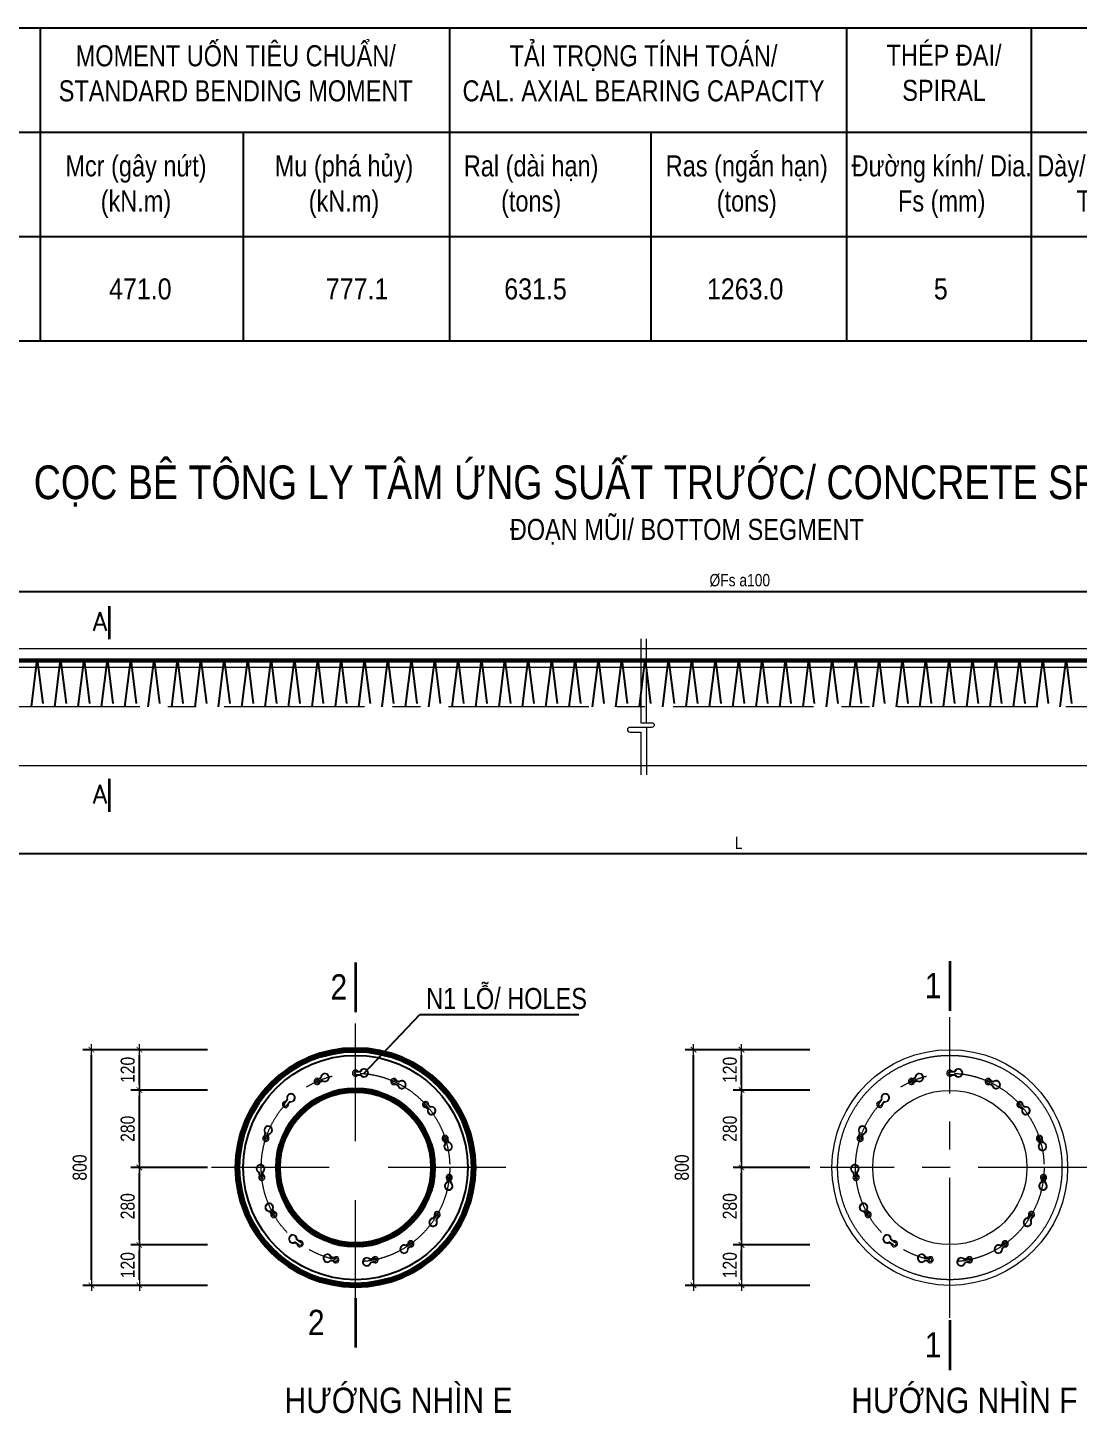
# Model space of a CAD drawing. Header units: millimetres. Extents: x -2123450 to -961021, y -260876 to 649159.
# Drawn here: x -1622931 to -1604211, y -116227 to -91535 of the extents above; entities that cross this region are included whole.
import ezdxf
from ezdxf.enums import TextEntityAlignment as Align

# ---------------------------------------------------------------- set-up
doc = ezdxf.new("R2010")
doc.units = ezdxf.units.MM
doc.header["$LTSCALE"] = 1000
doc.header["$MEASUREMENT"] = 0
doc.header["$PDMODE"] = 66
for name, pattern in [('CENTER2', [1.125, 0.75, -0.125, 0.125, -0.125]), ('CENTERX2', [4, 2.5, -0.5, 0.5, -0.5]), ('HIDDEN', [0.375, 0.25, -0.125]), ('HIDDEN2', [4.7625, 3.175, -1.5875])]:
    doc.linetypes.add(name, pattern=pattern)
doc.layers.get('0').update_dxf_attribs({"linetype": 'CONTINUOUS'})
doc.layers.get('DEFPOINTS').update_dxf_attribs({"linetype": 'CONTINUOUS'})
for name, color, linetype, lineweight in [('NDC_S_AXIS', 5, 'CENTER2', 15), ('NDC_S_BREAK-LINE', 1, 'CONTINUOUS', 15), ('NDC_S_CONTINUOUS', 3, 'CONTINUOUS', 20), ('NDC_S_DIM', 1, 'CONTINUOUS', 9), ('NDC_S_LEADER', 1, 'CONTINUOUS', 9), ('NDC_S_REBAR', 4, 'CONTINUOUS', 35), ('NDC_S_REBAR NO. BOX', 1, 'CONTINUOUS', 9), ('NDC_S_REBAR SECTION', 6, 'CONTINUOUS', 25), ('NDC_S_STIRRUP', 2, 'CONTINUOUS', 25), ('NDC_S_VN TEXT', 7, 'CONTINUOUS', 9)]:
    doc.layers.add(name, color=color, linetype=linetype, lineweight=lineweight)
doc.styles.add('NDC_ARIAL', font='arial.ttf', dxfattribs={"width": 0.8})
doc.styles.get("Standard").update_dxf_attribs({"font": 'romans.shx', "bigfont": 'vns.shx'})
doc.dimstyles.new('NDC_1-100', dxfattribs={"dimscale": 100, "dimtxt": 2.2, "dimasz": 1, "dimexe": 1.5, "dimexo": 2, "dimgap": 0.8, "dimtad": 1, "dimdec": 0, "dimdsep": 46, "dimtxsty": 'NDC_ARIAL', "dimblk": 'DIMMARK', "dimcen": 49999.938995, "dimdle": 1.5, "dimclrd": 1, "dimclre": 1, "dimclrt": 3, "dimadec": 0, "dimazin": 0, "dimtfac": 1, "dimtdec": 0, "dimtix": 1, "dimtmove": 2, "dimatfit": 3, "dimfxl": 1, "dimarcsym": 0})
doc.dimstyles.new('NDC_1-25(25)', dxfattribs={"dimscale": 100, "dimtxt": 2.5, "dimasz": 1, "dimexe": 1.5, "dimexo": 0, "dimgap": 0.8, "dimtad": 1, "dimdec": 0, "dimlfac": 0.25, "dimdsep": 46, "dimtxsty": 'NDC_ARIAL', "dimblk": 'DIMMARK', "dimcen": 49999.938995, "dimdle": 1.5, "dimclrd": 1, "dimclre": 1, "dimclrt": 3, "dimadec": 0, "dimazin": 0, "dimtfac": 1, "dimtdec": 0, "dimtix": 1, "dimtmove": 2, "dimatfit": 3, "dimfxl": 1, "dimarcsym": 0})

# ---------------------------------------------------------------- blocks, each defined once
blk = doc.blocks.new('DIMMARK')
at = {"layer": 'NDC_S_DIM', "color": 1}
blk.add_line((-1.5, 0), (1, 0), dxfattribs=at)
at = {"layer": 'NDC_S_DIM', "color": 2, "const_width": 0.15}
blk.add_lwpolyline([(-0.5, -0.5), (0.5, 0.5)], dxfattribs=at)
blk = doc.blocks.new('*D1308')
at = {"layer": 'DEFPOINTS', "color": 0, "transparency": 16777216}
for p in [(-1596274, -101582), (-1624212, -102402), (-1596274, -102402)]:
    blk.add_point(p, dxfattribs=at)
at = {"layer": 'NDC_S_DIM', "color": 1, "lineweight": -2, "transparency": 16777216}
for p, q in [((-1624212, -102202), (-1624212, -101432)), ((-1596274, -102202), (-1596274, -101432)), ((-1624112, -101582), (-1596374, -101582))]:
    blk.add_line(p, q, dxfattribs=at)
at = {"layer": 'NDC_S_DIM', "color": 1, "lineweight": -2, "transparency": 16777216, "xscale": 100, "yscale": 100, "zscale": 100, "rotation": 180}
blk.add_blockref('DIMMARK', (-1624212, -101582), dxfattribs=at)
at = {"layer": 'NDC_S_DIM', "color": 1, "lineweight": -2, "transparency": 16777216, "xscale": 100, "yscale": 100, "zscale": 100}
blk.add_blockref('DIMMARK', (-1596274, -101582), dxfattribs=at)
at = {"layer": 'NDC_S_DIM', "color": 3, "transparency": 16777216, "insert": (-1610243, -101384), "char_height": 220, "attachment_point": 5, "style": 'NDC_ARIAL'}
blk.add_mtext('ØFs a100', dxfattribs=at)
blk = doc.blocks.new('*D1310')
at = {"layer": 'DEFPOINTS', "color": 0, "transparency": 16777216}
for p in [(-1628645, -105231), (-1591878, -105231), (-1591878, -106249)]:
    blk.add_point(p, dxfattribs=at)
at = {"layer": 'NDC_S_DIM', "color": 1, "lineweight": -2, "transparency": 16777216}
for p, q in [((-1628645, -105431), (-1628645, -106399)), ((-1591878, -105431), (-1591878, -106399)), ((-1628545, -106249), (-1591978, -106249))]:
    blk.add_line(p, q, dxfattribs=at)
at = {"layer": 'NDC_S_DIM', "color": 1, "lineweight": -2, "transparency": 16777216, "xscale": 100, "yscale": 100, "zscale": 100, "rotation": 180}
blk.add_blockref('DIMMARK', (-1628645, -106249), dxfattribs=at)
at = {"layer": 'NDC_S_DIM', "color": 1, "lineweight": -2, "transparency": 16777216, "xscale": 100, "yscale": 100, "zscale": 100}
blk.add_blockref('DIMMARK', (-1591878, -106249), dxfattribs=at)
at = {"layer": 'NDC_S_DIM', "color": 3, "transparency": 16777216, "insert": (-1610262, -106059), "char_height": 220, "attachment_point": 5, "style": 'NDC_ARIAL'}
blk.add_mtext('L ', dxfattribs=at)
blk = doc.blocks.new('dau coc')
at = {"layer": 'NDC_S_AXIS', "linetype": 'HIDDEN', "ltscale": 0.001}
for p, q in [((0, -0.3192), (0, 0.3192)), ((0.3192, 0), (-0.3192, 0))]:
    blk.add_line(p, q, dxfattribs=at)
at = {"layer": 'NDC_S_CONTINUOUS', "lineweight": 100}
for radius in [0.25, 0.1643]:
    blk.add_circle((0, 0), radius, dxfattribs=at)
at = {"layer": 'NDC_S_STIRRUP'}
blk.add_circle((0, 0), 0.238, dxfattribs=at)
blk = doc.blocks.new('*D1285')
at = {"layer": 'DEFPOINTS', "color": 0, "transparency": 16777216}
for p in [(-1621797, -109747), (-1619727, -109747), (-1619727, -113947)]:
    blk.add_point(p, dxfattribs=at)
at = {"layer": 'NDC_S_DIM', "color": 1, "lineweight": -2, "transparency": 16777216}
for p, q in [((-1619727, -109747), (-1621947, -109747)), ((-1621797, -113847), (-1621797, -109847)), ((-1619727, -113947), (-1621947, -113947))]:
    blk.add_line(p, q, dxfattribs=at)
at = {"layer": 'NDC_S_DIM', "color": 1, "lineweight": -2, "transparency": 16777216, "xscale": 100, "yscale": 100, "zscale": 100}
for p, rotation in [((-1621797, -109747), 90), ((-1621797, -113947), 270)]:
    blk.add_blockref('DIMMARK', p, dxfattribs=dict(at, rotation=rotation))
at = {"layer": 'NDC_S_DIM', "color": 3, "lineweight": 100, "transparency": 16777216, "insert": (-1622004, -111847), "char_height": 250, "attachment_point": 5, "rotation": 90, "style": 'NDC_ARIAL'}
blk.add_mtext('800', dxfattribs=at)
blk = doc.blocks.new('*D1286')
at = {"layer": 'DEFPOINTS', "color": 0, "transparency": 16777216}
for p in [(-1620942, -113227), (-1619727, -113227), (-1619727, -113947)]:
    blk.add_point(p, dxfattribs=at)
at = {"layer": 'NDC_S_DIM', "color": 1, "lineweight": -2, "transparency": 16777216}
for p, q in [((-1619727, -113227), (-1621092, -113227)), ((-1620942, -113847), (-1620942, -113327)), ((-1619727, -113947), (-1621092, -113947))]:
    blk.add_line(p, q, dxfattribs=at)
at = {"layer": 'NDC_S_DIM', "color": 1, "lineweight": -2, "transparency": 16777216, "xscale": 100, "yscale": 100, "zscale": 100}
for p, rotation in [((-1620942, -113227), 90), ((-1620942, -113947), 270)]:
    blk.add_blockref('DIMMARK', p, dxfattribs=dict(at, rotation=rotation))
at = {"layer": 'NDC_S_DIM', "color": 3, "lineweight": 100, "transparency": 16777216, "insert": (-1621149, -113587), "char_height": 250, "attachment_point": 5, "rotation": 90, "style": 'NDC_ARIAL'}
blk.add_mtext('120', dxfattribs=at)
blk = doc.blocks.new('*D1287')
at = {"layer": 'DEFPOINTS', "color": 0, "transparency": 16777216}
for p in [(-1620942, -111847), (-1619727, -111847), (-1619727, -113227)]:
    blk.add_point(p, dxfattribs=at)
at = {"layer": 'NDC_S_DIM', "color": 1, "lineweight": -2, "transparency": 16777216}
for p, q in [((-1619727, -111847), (-1621092, -111847)), ((-1620942, -113127), (-1620942, -111947)), ((-1619727, -113227), (-1621092, -113227))]:
    blk.add_line(p, q, dxfattribs=at)
at = {"layer": 'NDC_S_DIM', "color": 1, "lineweight": -2, "transparency": 16777216, "xscale": 100, "yscale": 100, "zscale": 100}
for p, rotation in [((-1620942, -111847), 90), ((-1620942, -113227), 270)]:
    blk.add_blockref('DIMMARK', p, dxfattribs=dict(at, rotation=rotation))
at = {"layer": 'NDC_S_DIM', "color": 3, "lineweight": 100, "transparency": 16777216, "insert": (-1621149, -112537), "char_height": 250, "attachment_point": 5, "rotation": 90, "style": 'NDC_ARIAL'}
blk.add_mtext('280', dxfattribs=at)
blk = doc.blocks.new('*D1288')
at = {"layer": 'DEFPOINTS', "color": 0, "transparency": 16777216}
for p in [(-1620942, -110467), (-1619727, -110467), (-1619727, -111847)]:
    blk.add_point(p, dxfattribs=at)
at = {"layer": 'NDC_S_DIM', "color": 1, "lineweight": -2, "transparency": 16777216}
for p, q in [((-1619727, -110467), (-1621092, -110467)), ((-1620942, -111747), (-1620942, -110567)), ((-1619727, -111847), (-1621092, -111847))]:
    blk.add_line(p, q, dxfattribs=at)
at = {"layer": 'NDC_S_DIM', "color": 1, "lineweight": -2, "transparency": 16777216, "xscale": 100, "yscale": 100, "zscale": 100}
for p, rotation in [((-1620942, -110467), 90), ((-1620942, -111847), 270)]:
    blk.add_blockref('DIMMARK', p, dxfattribs=dict(at, rotation=rotation))
at = {"layer": 'NDC_S_DIM', "color": 3, "lineweight": 100, "transparency": 16777216, "insert": (-1621149, -111157), "char_height": 250, "attachment_point": 5, "rotation": 90, "style": 'NDC_ARIAL'}
blk.add_mtext('280', dxfattribs=at)
blk = doc.blocks.new('*D1289')
at = {"layer": 'DEFPOINTS', "color": 0, "transparency": 16777216}
for p in [(-1620942, -109747), (-1619727, -109747), (-1619727, -110467)]:
    blk.add_point(p, dxfattribs=at)
at = {"layer": 'NDC_S_DIM', "color": 1, "lineweight": -2, "transparency": 16777216}
for p, q in [((-1619727, -109747), (-1621092, -109747)), ((-1620942, -110367), (-1620942, -109847)), ((-1619727, -110467), (-1621092, -110467))]:
    blk.add_line(p, q, dxfattribs=at)
at = {"layer": 'NDC_S_DIM', "color": 1, "lineweight": -2, "transparency": 16777216, "xscale": 100, "yscale": 100, "zscale": 100}
for p, rotation in [((-1620942, -109747), 90), ((-1620942, -110467), 270)]:
    blk.add_blockref('DIMMARK', p, dxfattribs=dict(at, rotation=rotation))
at = {"layer": 'NDC_S_DIM', "color": 3, "lineweight": 100, "transparency": 16777216, "insert": (-1621149, -110107), "char_height": 250, "attachment_point": 5, "rotation": 90, "style": 'NDC_ARIAL'}
blk.add_mtext('120', dxfattribs=at)
blk = doc.blocks.new('*D1242')
at = {"layer": 'DEFPOINTS', "color": 0, "transparency": 16777216}
for p in [(-1611067, -109747), (-1608997, -109747), (-1608997, -113947)]:
    blk.add_point(p, dxfattribs=at)
at = {"layer": 'NDC_S_DIM', "color": 1, "lineweight": -2, "transparency": 16777216}
for p, q in [((-1608997, -109747), (-1611217, -109747)), ((-1611067, -113847), (-1611067, -109847)), ((-1608997, -113947), (-1611217, -113947))]:
    blk.add_line(p, q, dxfattribs=at)
at = {"layer": 'NDC_S_DIM', "color": 1, "lineweight": -2, "transparency": 16777216, "xscale": 100, "yscale": 100, "zscale": 100}
for p, rotation in [((-1611067, -109747), 90), ((-1611067, -113947), 270)]:
    blk.add_blockref('DIMMARK', p, dxfattribs=dict(at, rotation=rotation))
at = {"layer": 'NDC_S_DIM', "color": 3, "lineweight": 100, "transparency": 16777216, "insert": (-1611275, -111847), "char_height": 250, "attachment_point": 5, "rotation": 90, "style": 'NDC_ARIAL'}
blk.add_mtext('800', dxfattribs=at)
blk = doc.blocks.new('*D1243')
at = {"layer": 'DEFPOINTS', "color": 0, "transparency": 16777216}
for p in [(-1610212, -113227), (-1608997, -113227), (-1608997, -113947)]:
    blk.add_point(p, dxfattribs=at)
at = {"layer": 'NDC_S_DIM', "color": 1, "lineweight": -2, "transparency": 16777216}
for p, q in [((-1608997, -113227), (-1610362, -113227)), ((-1610212, -113847), (-1610212, -113327)), ((-1608997, -113947), (-1610362, -113947))]:
    blk.add_line(p, q, dxfattribs=at)
at = {"layer": 'NDC_S_DIM', "color": 1, "lineweight": -2, "transparency": 16777216, "xscale": 100, "yscale": 100, "zscale": 100}
for p, rotation in [((-1610212, -113227), 90), ((-1610212, -113947), 270)]:
    blk.add_blockref('DIMMARK', p, dxfattribs=dict(at, rotation=rotation))
at = {"layer": 'NDC_S_DIM', "color": 3, "lineweight": 100, "transparency": 16777216, "insert": (-1610420, -113587), "char_height": 250, "attachment_point": 5, "rotation": 90, "style": 'NDC_ARIAL'}
blk.add_mtext('120', dxfattribs=at)
blk = doc.blocks.new('*D1244')
at = {"layer": 'DEFPOINTS', "color": 0, "transparency": 16777216}
for p in [(-1610212, -111847), (-1608997, -111847), (-1608997, -113227)]:
    blk.add_point(p, dxfattribs=at)
at = {"layer": 'NDC_S_DIM', "color": 1, "lineweight": -2, "transparency": 16777216}
for p, q in [((-1608997, -111847), (-1610362, -111847)), ((-1610212, -113127), (-1610212, -111947)), ((-1608997, -113227), (-1610362, -113227))]:
    blk.add_line(p, q, dxfattribs=at)
at = {"layer": 'NDC_S_DIM', "color": 1, "lineweight": -2, "transparency": 16777216, "xscale": 100, "yscale": 100, "zscale": 100}
for p, rotation in [((-1610212, -111847), 90), ((-1610212, -113227), 270)]:
    blk.add_blockref('DIMMARK', p, dxfattribs=dict(at, rotation=rotation))
at = {"layer": 'NDC_S_DIM', "color": 3, "lineweight": 100, "transparency": 16777216, "insert": (-1610420, -112537), "char_height": 250, "attachment_point": 5, "rotation": 90, "style": 'NDC_ARIAL'}
blk.add_mtext('280', dxfattribs=at)
blk = doc.blocks.new('*D1245')
at = {"layer": 'DEFPOINTS', "color": 0, "transparency": 16777216}
for p in [(-1610212, -110467), (-1608997, -110467), (-1608997, -111847)]:
    blk.add_point(p, dxfattribs=at)
at = {"layer": 'NDC_S_DIM', "color": 1, "lineweight": -2, "transparency": 16777216}
for p, q in [((-1608997, -110467), (-1610362, -110467)), ((-1610212, -111747), (-1610212, -110567)), ((-1608997, -111847), (-1610362, -111847))]:
    blk.add_line(p, q, dxfattribs=at)
at = {"layer": 'NDC_S_DIM', "color": 1, "lineweight": -2, "transparency": 16777216, "xscale": 100, "yscale": 100, "zscale": 100}
for p, rotation in [((-1610212, -110467), 90), ((-1610212, -111847), 270)]:
    blk.add_blockref('DIMMARK', p, dxfattribs=dict(at, rotation=rotation))
at = {"layer": 'NDC_S_DIM', "color": 3, "lineweight": 100, "transparency": 16777216, "insert": (-1610420, -111157), "char_height": 250, "attachment_point": 5, "rotation": 90, "style": 'NDC_ARIAL'}
blk.add_mtext('280', dxfattribs=at)
blk = doc.blocks.new('*D1246')
at = {"layer": 'DEFPOINTS', "color": 0, "transparency": 16777216}
for p in [(-1610212, -109747), (-1608997, -109747), (-1608997, -110467)]:
    blk.add_point(p, dxfattribs=at)
at = {"layer": 'NDC_S_DIM', "color": 1, "lineweight": -2, "transparency": 16777216}
for p, q in [((-1608997, -109747), (-1610362, -109747)), ((-1610212, -110367), (-1610212, -109847)), ((-1608997, -110467), (-1610362, -110467))]:
    blk.add_line(p, q, dxfattribs=at)
at = {"layer": 'NDC_S_DIM', "color": 1, "lineweight": -2, "transparency": 16777216, "xscale": 100, "yscale": 100, "zscale": 100}
for p, rotation in [((-1610212, -109747), 90), ((-1610212, -110467), 270)]:
    blk.add_blockref('DIMMARK', p, dxfattribs=dict(at, rotation=rotation))
at = {"layer": 'NDC_S_DIM', "color": 3, "lineweight": 100, "transparency": 16777216, "insert": (-1610420, -110107), "char_height": 250, "attachment_point": 5, "rotation": 90, "style": 'NDC_ARIAL'}
blk.add_mtext('120', dxfattribs=at)
blk = doc.blocks.new('neo thép')
at = {"layer": 'NDC_S_REBAR NO. BOX'}
for centre, radius, start, end in [((-1615125, 259907), 55, 35.1861, 329.0747), ((-1614971, 259913), 75, 205.7086, 158.5522), ((-1614971, 259913), 65, 209.6168, 154.644)]:
    blk.add_arc(centre, radius, start, end, dxfattribs=at)
at = {"layer": 'NDC_S_REBAR NO. BOX', "color": 1}
blk.add_arc((-1615125, 259907), 30, 92.1304, 272.1304, dxfattribs=at)
at = {"layer": 'NDC_S_REBAR SECTION', "color": 1}
for p, q in [((-1615127, 259937), (-1615029, 259941)), ((-1615124, 259877), (-1615027, 259881))]:
    blk.add_line(p, q, dxfattribs=at)
blk = doc.blocks.new('*U1237')
at = {"layer": 'NDC_S_REBAR SECTION', "color": 1}
blk.add_blockref('neo thép', (1615038, -259913), dxfattribs=at)
blk = doc.blocks.new('*U1238')
at = {"layer": 'NDC_S_REBAR SECTION', "color": 0, "linetype": 'ByBlock', "lineweight": -2, "transparency": 16777216}
for p, rotation in [((-1617703, 259972), 23.99999999999997), ((-1616332, 259900), 336.0000000000001), ((-1618292, 259589), 47.99999999999999), ((-1615786, 259459), 312), ((-1618673, 259000), 71.99999999999997), ((-1615467, 258834), 288), ((-1618783, 258307), 95.99999999999999), ((-1615430, 258133), 264), ((-1618601, 257629), 120), ((-1615681, 257477), 240), ((-1618159, 257084), 144), ((-1616177, 256981), 215.9999999999999), ((-1617533, 256765), 168.0000000000001), ((-1616832, 256729), 192)]:
    blk.add_blockref('*U1237', p, dxfattribs=dict(at, rotation=rotation))
blk.add_blockref('*U1237', (-1617010, 260082), dxfattribs=at)
blk = doc.blocks.new('*U1239')
at = {"layer": 'NDC_S_REBAR SECTION', "color": 1}
blk.add_blockref('neo thép', (1615038, -259913), dxfattribs=at)
blk = doc.blocks.new('*U1240')
at = {"layer": 'NDC_S_REBAR SECTION', "color": 0, "linetype": 'ByBlock', "lineweight": -2, "transparency": 16777216}
for p, rotation in [((-1617703, 259972), 23.99999999999997), ((-1616332, 259900), 336.0000000000001), ((-1618292, 259589), 47.99999999999999), ((-1615786, 259459), 312), ((-1618673, 259000), 71.99999999999997), ((-1615467, 258834), 288), ((-1618783, 258307), 95.99999999999999), ((-1615430, 258133), 264), ((-1618601, 257629), 120), ((-1615681, 257477), 240), ((-1618159, 257084), 144), ((-1616177, 256981), 215.9999999999999), ((-1617533, 256765), 168.0000000000001), ((-1616832, 256729), 192)]:
    blk.add_blockref('*U1239', p, dxfattribs=dict(at, rotation=rotation))
blk.add_blockref('*U1239', (-1617010, 260082), dxfattribs=at)

msp = doc.modelspace()

# ---------------------------------------------------------------- linework, layer by layer
for p, q in [((-1637035.68, -91535.04), (-1584588.72, -91535.04)), ((-1622707.59, -91535.04), (-1622707.59, -97115.4)), ((-1615416.62, -91535.04), (-1615416.62, -97115.4)), ((-1608344.25, -91535.04), (-1608344.25, -97115.4)), ((-1605051.23, -91535.04), (-1605051.23, -97115.4)), ((-1637035.68, -93395.16), (-1584588.72, -93395.16)), ((-1619093.97, -93395.16), (-1619093.97, -97115.4)), ((-1611827.24, -93395.16), (-1611827.24, -97115.4)), ((-1629297.7, -95255.28), (-1584588.72, -95255.28)), ((-1655445.74, -97115.4), (-1584588.72, -97115.4)), ((-1637035.68, -97115.4), (-1584588.72, -97115.4))]:
    msp.add_line(p, q)
at = {"layer": 'NDC_S_AXIS', "linetype": 'CENTERX2'}
for p, q in [((-1592932.48, -103639.47), (-1627590.54, -103639.47)), ((-1606500.63, -114528.27), (-1606500.63, -109165.58)), ((-1603492.58, -111846.93), (-1608812.71, -111846.93))]:
    msp.add_line(p, q, dxfattribs=at)
at = {"layer": 'NDC_S_AXIS', "ltscale": 500}
msp.add_circle((-1606500.63, -111846.93), 1999.2, dxfattribs=at)
at = {"layer": 'NDC_S_AXIS', "linetype": 'CENTERX2'}
for centre in [(-1617090.59, -111846.93), (-1606500.63, -111846.93)]:
    msp.add_circle(centre, 1680, dxfattribs=at)
at = {"layer": 'NDC_S_BREAK-LINE'}
for p, q in [((-1611907.92, -103919.58), (-1611907.92, -102425.06)), ((-1611907.92, -104002.91), (-1611907.92, -104851.56))]:
    msp.add_line(p, q, dxfattribs=at)
msp.add_lwpolyline([(-1612006.97, -102425.06), (-1612006.97, -103919.58), (-1611808.88, -103919.58, -1), (-1611808.88, -104002.91), (-1612006.97, -104002.91), (-1612205.05, -104002.91, 1), (-1612205.05, -104086.25), (-1612006.97, -104086.25), (-1612006.97, -104851.56)], format="xyb", dxfattribs=at)
at = {"layer": 'NDC_S_CONTINUOUS'}
for p, q in [((-1627978.18, -102597.81), (-1592544.84, -102597.81)), ((-1627978.18, -102931.14), (-1592544.84, -102931.14)), ((-1627978.18, -104681.14), (-1592544.84, -104681.14))]:
    msp.add_line(p, q, dxfattribs=at)
for radius in [2100, 1374.24]:
    msp.add_circle((-1606500.63, -111846.93), radius, dxfattribs=at)
at = {"layer": 'NDC_S_REBAR'}
for p, q in [((-1621480.06, -101845.05), (-1621480.06, -102431.24)), ((-1627978.18, -102791.56), (-1592544.84, -102791.56)), ((-1627978.18, -102820.72), (-1592544.84, -102820.72)), ((-1621480.06, -104920.34), (-1621480.06, -105506.53)), ((-1617092.96, -108196.33), (-1617092.96, -109075.61)), ((-1606500.63, -108167.12), (-1606500.63, -109053.44)), ((-1617090.59, -114176.12), (-1617090.59, -115055.4)), ((-1606500.63, -114569.36), (-1606500.63, -115455.68))]:
    msp.add_line(p, q, dxfattribs=at)
at = {"layer": 'NDC_S_STIRRUP'}
for p, q in [((-1622865.68, -103639.47), (-1622761.51, -102791.56)), ((-1622449.01, -103639.47), (-1622344.84, -102791.56)), ((-1622032.34, -103639.47), (-1621928.18, -102791.56)), ((-1621615.68, -103639.47), (-1621511.51, -102791.56)), ((-1621199.01, -103639.47), (-1621094.84, -102791.56)), ((-1620782.34, -103639.47), (-1620678.18, -102791.56)), ((-1620365.68, -103639.47), (-1620261.51, -102791.56)), ((-1619949.01, -103639.47), (-1619844.84, -102791.56)), ((-1619532.34, -103639.47), (-1619428.18, -102791.56)), ((-1619115.68, -103639.47), (-1619011.51, -102791.56)), ((-1618699.01, -103639.47), (-1618594.84, -102791.56)), ((-1618282.34, -103639.47), (-1618178.18, -102791.56)), ((-1617865.68, -103639.47), (-1617761.51, -102791.56)), ((-1617449.01, -103639.47), (-1617344.84, -102791.56)), ((-1617032.34, -103639.47), (-1616928.18, -102791.56)), ((-1616615.68, -103639.47), (-1616511.51, -102791.56)), ((-1616199.01, -103639.47), (-1616094.84, -102791.56)), ((-1615782.34, -103639.47), (-1615678.18, -102791.56)), ((-1615365.68, -103639.47), (-1615261.51, -102791.56)), ((-1614949.01, -103639.47), (-1614844.84, -102791.56)), ((-1614532.34, -103639.47), (-1614428.18, -102791.56)), ((-1614115.68, -103639.47), (-1614011.51, -102791.56)), ((-1613699.01, -103639.47), (-1613594.84, -102791.56)), ((-1613282.34, -103639.47), (-1613178.18, -102791.56)), ((-1612865.68, -103639.47), (-1612761.51, -102791.56)), ((-1612449.01, -103639.47), (-1612344.84, -102791.56)), ((-1612032.34, -103639.47), (-1611928.18, -102791.56)), ((-1611615.68, -103639.47), (-1611511.51, -102791.56)), ((-1611199.01, -103639.47), (-1611094.84, -102791.56)), ((-1610782.34, -103639.47), (-1610678.18, -102791.56)), ((-1610365.68, -103639.47), (-1610261.51, -102791.56)), ((-1609949.01, -103639.47), (-1609844.84, -102791.56)), ((-1609532.34, -103639.47), (-1609428.18, -102791.56)), ((-1609115.68, -103639.47), (-1609011.51, -102791.56)), ((-1608699.01, -103639.47), (-1608594.84, -102791.56)), ((-1608282.34, -103639.47), (-1608178.18, -102791.56)), ((-1607865.68, -103639.47), (-1607761.51, -102791.56)), ((-1607449.01, -103639.47), (-1607344.84, -102791.56)), ((-1607032.34, -103639.47), (-1606928.18, -102791.56)), ((-1606615.68, -103639.47), (-1606511.51, -102791.56)), ((-1606199.01, -103639.47), (-1606094.84, -102791.56)), ((-1605782.34, -103639.47), (-1605678.18, -102791.56)), ((-1605365.68, -103639.47), (-1605261.51, -102791.56)), ((-1604949.01, -103639.47), (-1604844.84, -102791.56)), ((-1604532.34, -103639.47), (-1604428.18, -102791.56))]:
    msp.add_line(p, q, dxfattribs=at)
at = {"layer": 'NDC_S_STIRRUP', "linetype": 'HIDDEN2', "ltscale": 0.25}
for p, q in [((-1622761.51, -102791.56), (-1622657.34, -103639.47)), ((-1622344.84, -102791.56), (-1622240.68, -103639.47)), ((-1621928.18, -102791.56), (-1621824.01, -103639.47)), ((-1621511.51, -102791.56), (-1621407.34, -103639.47)), ((-1621094.84, -102791.56), (-1620990.68, -103639.47)), ((-1620678.18, -102791.56), (-1620574.01, -103639.47)), ((-1620261.51, -102791.56), (-1620157.34, -103639.47)), ((-1619844.84, -102791.56), (-1619740.68, -103639.47)), ((-1619428.18, -102791.56), (-1619324.01, -103639.47)), ((-1619011.51, -102791.56), (-1618907.34, -103639.47)), ((-1618594.84, -102791.56), (-1618490.68, -103639.47)), ((-1618178.18, -102791.56), (-1618074.01, -103639.47)), ((-1617761.51, -102791.56), (-1617657.34, -103639.47)), ((-1617344.84, -102791.56), (-1617240.68, -103639.47)), ((-1616928.18, -102791.56), (-1616824.01, -103639.47)), ((-1616511.51, -102791.56), (-1616407.34, -103639.47)), ((-1616094.84, -102791.56), (-1615990.68, -103639.47)), ((-1615678.18, -102791.56), (-1615574.01, -103639.47)), ((-1615261.51, -102791.56), (-1615157.34, -103639.47)), ((-1614844.84, -102791.56), (-1614740.68, -103639.47)), ((-1614428.18, -102791.56), (-1614324.01, -103639.47)), ((-1614011.51, -102791.56), (-1613907.34, -103639.47)), ((-1613594.84, -102791.56), (-1613490.68, -103639.47)), ((-1613178.18, -102791.56), (-1613074.01, -103639.47)), ((-1612761.51, -102791.56), (-1612657.34, -103639.47)), ((-1612344.84, -102791.56), (-1612240.68, -103639.47)), ((-1611928.18, -102791.56), (-1611824.01, -103639.47)), ((-1611511.51, -102791.56), (-1611407.34, -103639.47)), ((-1611094.84, -102791.56), (-1610990.68, -103639.47)), ((-1610678.18, -102791.56), (-1610574.01, -103639.47)), ((-1610261.51, -102791.56), (-1610157.34, -103639.47)), ((-1609844.84, -102791.56), (-1609740.68, -103639.47)), ((-1609428.18, -102791.56), (-1609324.01, -103639.47)), ((-1609011.51, -102791.56), (-1608907.34, -103639.47)), ((-1608594.84, -102791.56), (-1608490.68, -103639.47)), ((-1608178.18, -102791.56), (-1608074.01, -103639.47)), ((-1607761.51, -102791.56), (-1607657.34, -103639.47)), ((-1607344.84, -102791.56), (-1607240.68, -103639.47)), ((-1606928.18, -102791.56), (-1606824.01, -103639.47)), ((-1606511.51, -102791.56), (-1606407.34, -103639.47)), ((-1606094.84, -102791.56), (-1605990.68, -103639.47)), ((-1605678.18, -102791.56), (-1605574.01, -103639.47)), ((-1605261.51, -102791.56), (-1605157.34, -103639.47)), ((-1604844.84, -102791.56), (-1604740.68, -103639.47)), ((-1604428.18, -102791.56), (-1604324.01, -103639.47))]:
    msp.add_line(p, q, dxfattribs=at)

# ---------------------------------------------------------------- block references
at = {"layer": 'NDC_S_AXIS', "ltscale": 500, "xscale": 8399.999999999982, "yscale": 8399.999999999982, "zscale": 8399.999999999982}
msp.add_blockref('dau coc', (-1617090.59, -111846.93), dxfattribs=at)
at = {"layer": 'NDC_S_REBAR SECTION', "color": 1}
for name, p in [('*U1238', (6.62, -370242.93)), ('*U1240', (10596.58, -370242.93))]:
    msp.add_blockref(name, p, dxfattribs=at)

# ---------------------------------------------------------------- texts
at = {"layer": 'NDC_S_VN TEXT', "style": 'NDC_ARIAL'}
for s, width, p in [('471.0', 0.85, (-1620924.7, -96377.31)), ('777.1', 0.85, (-1617062.32, -96377.31)), ('631.5', 0.85, (-1613882.97, -96377.31)), ('1263.0', 0.85, (-1610147.21, -96377.31)), ('5', 0.85, (-1606661.37, -96377.31)), ('ĐOẠN MŨI/ BOTTOM SEGMENT', 0.8, (-1611186.55, -100662.53))]:
    msp.add_text(s, height=375, dxfattribs=dict(at, width=width)).set_placement(p, align=Align.CENTER)
at = {"layer": 'NDC_S_VN TEXT', "lineweight": 100, "style": 'NDC_ARIAL', "width": 0.8}
msp.add_text('CỌC BÊ TÔNG LY TÂM ỨNG SUẤT TRƯỚC/ CONCRETE SPUN PILE PHC-A800', height=600, dxfattribs=at).set_placement((-1610340.68, -99936.03), align=Align.CENTER)
at = {"layer": 'NDC_S_VN TEXT'}
for p in [(-1621775.41, -102282.85), (-1621775.41, -105358.13)]:
    msp.add_text('A', height=333.33, dxfattribs=at).set_placement(p)
at = {"layer": 'NDC_S_VN TEXT', "style": 'NDC_ARIAL', "width": 0.85}
for s, p in [('1', (-1606947.2, -108829.06)), ('2', (-1617535.98, -108853.02)), ('2', (-1617938.62, -114832.81)), ('1', (-1606947.2, -115231.3))]:
    msp.add_text(s, height=450, dxfattribs=at).set_placement(p)
at = {"layer": 'NDC_S_VN TEXT', "lineweight": 100, "style": 'NDC_ARIAL', "width": 0.8}
msp.add_text('N1 LỖ/ HOLES', height=375, dxfattribs=at).set_placement((-1615830.57, -109021.82))
at = {"layer": 'NDC_S_VN TEXT', "lineweight": 70, "style": 'NDC_ARIAL', "width": 0.85}
for s, p in [('HƯỚNG NHÌN E', (-1618354.89, -116220.26)), ('HƯỚNG NHÌN F', (-1608256.2, -116220.26))]:
    msp.add_text(s, height=450, dxfattribs=at).set_placement(p)
at = {"layer": 'NDC_S_VN TEXT', "char_height": 375, "attachment_point": 2, "style": 'NDC_ARIAL'}
for s, width, insert in [('MOMENT UỐN TIÊU CHUẨN/ STANDARD BENDING MOMENT', 7590.2044, (-1619224.65, -91847.7)), ('TẢI TRỌNG TÍNH TOÁN/\\PCAL. AXIAL BEARING CAPACITY', 7645.1428, (-1611957.91, -91847.7)), ('THÉP ĐAI/ SPIRAL', 3315.9246, (-1606603.2, -91838.41)), ('Mcr (gây nứt)\\P(kN.m)', 3602.3164, (-1621002.64, -93810.17)), ('Mu (phá hủy)\\P(kN.m)', 2755.2997, (-1617296.01, -93810.17)), ('Ral (dài hạn)\\P(tons)', 3552.2474, (-1613960.9, -93810.17)), ('Ras (ngắn hạn)\\P(tons)', 3615.3643, (-1610118.79, -93810.17)), ('Đường kính/ Dia. Fs (mm)', 3521.7925, (-1606644.63, -93810.17)), ('Dày/ Thickness Tf (mm)', 3146.0894, (-1603509.95, -93810.17))]:
    msp.add_mtext_dynamic_manual_height_columns(s, width=width, gutter_width=0.37, heights=[0], dxfattribs=dict(at, insert=insert))

# ---------------------------------------------------------------- dimensions: what is measured, and where the dimension line sits
at = {"layer": 'NDC_S_DIM'}
for base, p1, p2, text, picture, middle in [((-1596274.13, -101582.36), (-1624212.45, -102401.9), (-1596274.13, -102401.9), 'ØFs a100', '*D1308', (-1610243.29, -101383.89)), ((-1591878.18, -106249.15), (-1628644.84, -105231.14), (-1591878.18, -105231.14), 'L ', '*D1310', (-1610261.51, -106059.15))]:
    dim = msp.add_linear_dim(base=base, p1=p1, p2=p2, text=text, dimstyle='NDC_1-100', dxfattribs=at)
    dim.commit()
    dim.dimension.update_dxf_attribs({"geometry": picture, "text_midpoint": middle})
at = {"layer": 'NDC_S_DIM', "lineweight": 100}
for base, p1, p2, text, picture, middle in [((-1621796.59, -109746.93), (-1619726.59, -113946.93), (-1619726.59, -109746.93), '800', '*D1285', (-1622004.23, -111846.93)), ((-1620941.59, -109746.93), (-1619726.59, -110466.93), (-1619726.59, -109746.93), '120', '*D1289', (-1621149.23, -110106.93)), ((-1611066.99, -109746.93), (-1608996.99, -113946.93), (-1608996.99, -109746.93), '800', '*D1242', (-1611274.63, -111846.93)), ((-1610211.99, -109746.93), (-1608996.99, -110466.93), (-1608996.99, -109746.93), '120', '*D1246', (-1610419.63, -110106.93)), ((-1620941.59, -110466.93), (-1619726.59, -111846.93), (-1619726.59, -110466.93), '280', '*D1288', (-1621149.23, -111156.93)), ((-1610211.99, -110466.93), (-1608996.99, -111846.93), (-1608996.99, -110466.93), '280', '*D1245', (-1610419.63, -111156.93)), ((-1620941.59, -111846.93), (-1619726.59, -113226.93), (-1619726.59, -111846.93), '280', '*D1287', (-1621149.23, -112536.93)), ((-1610211.99, -111846.93), (-1608996.99, -113226.93), (-1608996.99, -111846.93), '280', '*D1244', (-1610419.63, -112536.93)), ((-1620941.59, -113226.93), (-1619726.59, -113946.93), (-1619726.59, -113226.93), '120', '*D1286', (-1621149.23, -113586.93)), ((-1610211.99, -113226.93), (-1608996.99, -113946.93), (-1608996.99, -113226.93), '120', '*D1243', (-1610419.63, -113586.93))]:
    dim = msp.add_linear_dim(base=base, p1=p1, p2=p2, angle=90, text=text, dimstyle='NDC_1-25(25)', dxfattribs=at)
    dim.commit()
    dim.dimension.update_dxf_attribs({"geometry": picture, "text_midpoint": middle})

# ---------------------------------------------------------------- leaders
at = {"layer": 'NDC_S_LEADER', "lineweight": 100}
msp.add_leader([(-1616938.08, -110164.95), (-1615946.73, -109118.72), (-1613111.73, -109118.72)], dimstyle='NDC_1-100', dxfattribs=at)

doc.saveas('drawing.dxf')
